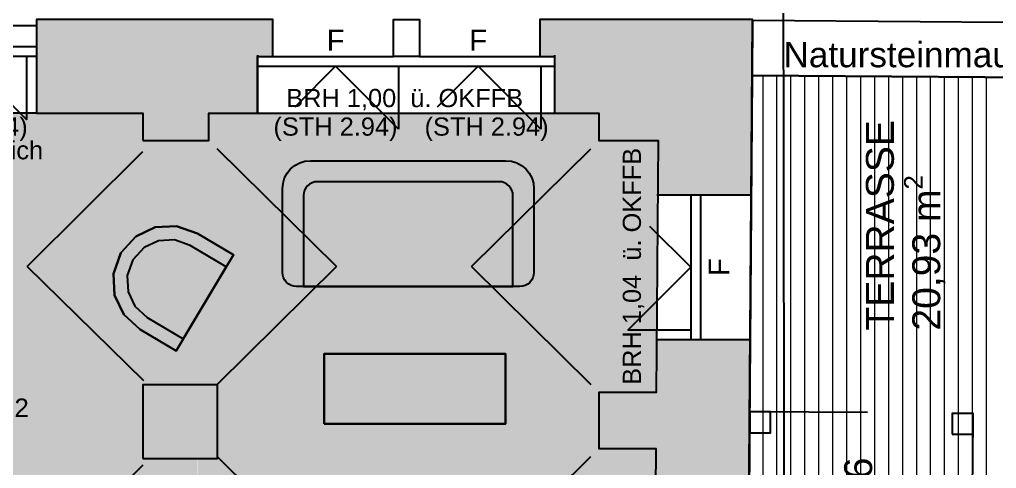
# Model space of a CAD drawing. Header units: centimetres. Extents: x 0 to 44.8, y 0 to 29.7.
# Drawn here: x 25.45 to 32.45, y 21.28 to 24.49 of the extents above; entities that cross this region are included whole.
import ezdxf
from ezdxf.xclip import XClip

# ---------------------------------------------------------------- set-up
doc = ezdxf.new("R2010")
doc.units = ezdxf.units.CM
doc.header["$MEASUREMENT"] = 0
doc.header["$XCLIPFRAME"] = 0
doc.linetypes.add('ACAD_ISO02W100', pattern=[0.42, 0.12, -0.3])
doc.linetypes.add('Strichlinie_ eng', pattern=[0.23, 0.15, -0.08])
for name, color, linetype in [('A-Bemaßung 1_100', 7, 'Continuous'), ('A-Fenster Türen', 7, 'Continuous'), ('A-Möblierung', 7, 'Continuous'), ('A-Räume NEU.Neu', 7, 'Continuous'), ('A-Schraffuren', 7, 'Continuous'), ('A-Text', 7, 'Continuous'), ('A-Wand Aussen', 7, 'Continuous'), ('Ebene 8001', 7, 'Continuous'), ('FENSTERÖFFNUNG', 7, 'Continuous'), ('Layout-Zeichnung.Layout', 7, 'Continuous'), ('Neubau_A-Balkon.Neu', 7, 'Continuous'), ('Neubau_A-Fenster Türen', 7, 'Continuous'), ('Neubau_A-Geländer', 7, 'Continuous'), ('Neubau_FENSTERÖFFNUNG', 7, 'Continuous'), ('Unterzug', 7, 'Continuous'), ('Wand', 7, 'Continuous')]:
    doc.layers.add(name, color=color, linetype=linetype)
doc.styles.add('ERSTELLTER_STIL_3', font='')
doc.styles.get('ERSTELLTER_STIL_3').set_extended_font_data('Arial')

# ---------------------------------------------------------------- blocks, each defined once
blk = doc.blocks.new('*X4')
at = {"layer": 'A-Räume NEU.Neu', "color": 33, "linetype": 'Continuous', "lineweight": 18, "ltscale": 10, "true_color": 0xa88f73}
for p, q in [((30.7751, 24.0877), (30.7751, 24.0273)), ((30.7751, 24.0877), (30.7751, 24.0273)), ((30.8751, 24.0869), (30.8751, 24.0273)), ((30.8751, 24.0869), (30.8751, 24.0273)), ((30.9751, 24.0862), (30.9751, 24.0273)), ((30.9751, 24.0862), (30.9751, 24.0273)), ((31.0751, 24.0855), (31.0751, 24.0273)), ((31.0751, 24.0855), (31.0751, 24.0273)), ((31.1751, 24.0848), (31.1751, 24.0273)), ((31.1751, 24.0848), (31.1751, 24.0273)), ((31.2751, 24.084), (31.2751, 24.0273)), ((31.2751, 24.084), (31.2751, 24.0273)), ((31.3751, 24.0833), (31.3751, 24.0273)), ((31.3751, 24.0833), (31.3751, 24.0273)), ((31.4751, 24.0826), (31.4751, 24.0273)), ((31.4751, 24.0826), (31.4751, 24.0273)), ((31.5751, 24.0818), (31.5751, 24.0273)), ((31.5751, 24.0818), (31.5751, 24.0273)), ((31.6751, 24.0811), (31.6751, 24.0273)), ((31.6751, 24.0811), (31.6751, 24.0273)), ((31.7751, 24.0804), (31.7751, 24.0273)), ((31.7751, 24.0804), (31.7751, 24.0273)), ((31.8751, 24.0796), (31.8751, 24.0273)), ((31.8751, 24.0796), (31.8751, 24.0273)), ((31.9751, 24.0789), (31.9751, 24.0273)), ((31.9751, 24.0789), (31.9751, 24.0273)), ((32.0751, 24.0782), (32.0751, 24.0273)), ((32.0751, 24.0782), (32.0751, 24.0273)), ((32.1751, 24.0774), (32.1751, 24.0273)), ((32.1751, 24.0774), (32.1751, 24.0273)), ((32.2751, 24.0767), (32.2751, 24.0273)), ((32.2751, 24.0767), (32.2751, 24.0273)), ((32.3751, 24.076), (32.3751, 24.0273)), ((32.3751, 24.076), (32.3751, 24.0273)), ((30.7751, 24.0273), (30.7751, 23.7773)), ((30.7751, 24.0273), (30.7751, 23.7773)), ((30.8751, 24.0273), (30.8751, 23.7773)), ((30.8751, 24.0273), (30.8751, 23.7773)), ((30.9751, 24.0273), (30.9751, 23.7773)), ((30.9751, 24.0273), (30.9751, 23.7773)), ((31.0751, 24.0273), (31.0751, 23.7773)), ((31.0751, 24.0273), (31.0751, 23.7773)), ((31.1751, 24.0273), (31.1751, 23.7773)), ((31.1751, 24.0273), (31.1751, 23.7773)), ((31.2751, 24.0273), (31.2751, 23.7773)), ((31.2751, 24.0273), (31.2751, 23.7773)), ((31.3751, 24.0273), (31.3751, 23.7773)), ((31.3751, 24.0273), (31.3751, 23.7773)), ((31.4751, 24.0273), (31.4751, 23.7773)), ((31.4751, 24.0273), (31.4751, 23.7773)), ((31.5751, 24.0273), (31.5751, 23.7773)), ((31.5751, 24.0273), (31.5751, 23.7773)), ((31.6751, 24.0273), (31.6751, 23.7773)), ((31.6751, 24.0273), (31.6751, 23.7773)), ((31.7751, 24.0273), (31.7751, 23.7773)), ((31.7751, 24.0273), (31.7751, 23.7773)), ((31.8751, 24.0273), (31.8751, 23.7773)), ((31.8751, 24.0273), (31.8751, 23.7773)), ((31.9751, 24.0273), (31.9751, 23.7773)), ((31.9751, 24.0273), (31.9751, 23.7773)), ((32.0751, 24.0273), (32.0751, 23.7773)), ((32.0751, 24.0273), (32.0751, 23.7773)), ((32.1751, 24.0273), (32.1751, 23.7773)), ((32.1751, 24.0273), (32.1751, 23.7773)), ((32.2751, 24.0273), (32.2751, 23.7773)), ((32.2751, 24.0273), (32.2751, 23.7773)), ((32.3751, 24.0273), (32.3751, 23.7773)), ((32.3751, 24.0273), (32.3751, 23.7773)), ((30.7751, 23.7773), (30.7751, 23.5273)), ((30.7751, 23.7773), (30.7751, 23.5273)), ((30.8751, 23.7773), (30.8751, 23.5273)), ((30.8751, 23.7773), (30.8751, 23.5273)), ((30.9751, 23.7773), (30.9751, 23.5273)), ((30.9751, 23.7773), (30.9751, 23.5273)), ((31.0751, 23.7773), (31.0751, 23.5273)), ((31.0751, 23.7773), (31.0751, 23.5273)), ((31.1751, 23.7773), (31.1751, 23.5273)), ((31.1751, 23.7773), (31.1751, 23.5273)), ((31.2751, 23.7773), (31.2751, 23.5273)), ((31.2751, 23.7773), (31.2751, 23.5273)), ((31.3751, 23.7773), (31.3751, 23.5273)), ((31.3751, 23.7773), (31.3751, 23.5273)), ((31.4751, 23.7773), (31.4751, 23.5273)), ((31.4751, 23.7773), (31.4751, 23.5273)), ((31.5751, 23.7773), (31.5751, 23.5273)), ((31.5751, 23.7773), (31.5751, 23.5273)), ((31.6751, 23.7773), (31.6751, 23.5273)), ((31.6751, 23.7773), (31.6751, 23.5273)), ((31.7751, 23.7773), (31.7751, 23.5273)), ((31.7751, 23.7773), (31.7751, 23.5273)), ((31.8751, 23.7773), (31.8751, 23.5273)), ((31.8751, 23.7773), (31.8751, 23.5273)), ((31.9751, 23.7773), (31.9751, 23.5273)), ((31.9751, 23.7773), (31.9751, 23.5273)), ((32.0751, 23.7773), (32.0751, 23.5273)), ((32.0751, 23.7773), (32.0751, 23.5273)), ((32.1751, 23.7773), (32.1751, 23.5273)), ((32.1751, 23.7773), (32.1751, 23.5273)), ((32.2751, 23.7773), (32.2751, 23.5273)), ((32.2751, 23.7773), (32.2751, 23.5273)), ((32.3751, 23.7773), (32.3751, 23.5273)), ((32.3751, 23.7773), (32.3751, 23.5273)), ((30.7751, 23.5273), (30.7751, 23.2773)), ((30.7751, 23.5273), (30.7751, 23.2773)), ((30.8751, 23.5273), (30.8751, 23.2773)), ((30.8751, 23.5273), (30.8751, 23.2773)), ((30.9751, 23.5273), (30.9751, 23.2773)), ((30.9751, 23.5273), (30.9751, 23.2773)), ((31.0751, 23.5273), (31.0751, 23.2773)), ((31.0751, 23.5273), (31.0751, 23.2773)), ((31.1751, 23.5273), (31.1751, 23.2773)), ((31.1751, 23.5273), (31.1751, 23.2773)), ((31.2751, 23.5273), (31.2751, 23.2773)), ((31.2751, 23.5273), (31.2751, 23.2773)), ((31.3751, 23.5273), (31.3751, 23.2773)), ((31.3751, 23.5273), (31.3751, 23.2773)), ((31.4751, 23.5273), (31.4751, 23.2773)), ((31.4751, 23.5273), (31.4751, 23.2773)), ((31.5751, 23.5273), (31.5751, 23.2773)), ((31.5751, 23.5273), (31.5751, 23.2773)), ((31.6751, 23.5273), (31.6751, 23.2773)), ((31.6751, 23.5273), (31.6751, 23.2773)), ((31.7751, 23.5273), (31.7751, 23.2773)), ((31.7751, 23.5273), (31.7751, 23.2773)), ((31.8751, 23.5273), (31.8751, 23.2773)), ((31.8751, 23.5273), (31.8751, 23.2773)), ((31.9751, 23.5273), (31.9751, 23.2773)), ((31.9751, 23.5273), (31.9751, 23.2773)), ((32.0751, 23.5273), (32.0751, 23.2773)), ((32.0751, 23.5273), (32.0751, 23.2773)), ((32.1751, 23.5273), (32.1751, 23.2773)), ((32.1751, 23.5273), (32.1751, 23.2773)), ((32.2751, 23.5273), (32.2751, 23.2773)), ((32.2751, 23.5273), (32.2751, 23.2773)), ((32.3751, 23.5273), (32.3751, 23.2773)), ((32.3751, 23.5273), (32.3751, 23.2773)), ((30.7751, 23.2773), (30.7751, 23.0273)), ((30.7751, 23.2773), (30.7751, 23.0273)), ((30.8751, 23.2773), (30.8751, 23.0273)), ((30.8751, 23.2773), (30.8751, 23.0273)), ((30.9751, 23.2773), (30.9751, 23.0273)), ((30.9751, 23.2773), (30.9751, 23.0273)), ((31.0751, 23.2773), (31.0751, 23.0273)), ((31.0751, 23.2773), (31.0751, 23.0273)), ((31.1751, 23.2773), (31.1751, 23.0273)), ((31.1751, 23.2773), (31.1751, 23.0273)), ((31.2751, 23.2773), (31.2751, 23.0273)), ((31.2751, 23.2773), (31.2751, 23.0273)), ((31.3751, 23.2773), (31.3751, 23.0273)), ((31.3751, 23.2773), (31.3751, 23.0273)), ((31.4751, 23.2773), (31.4751, 23.0273)), ((31.4751, 23.2773), (31.4751, 23.0273)), ((31.5751, 23.2773), (31.5751, 23.0273)), ((31.5751, 23.2773), (31.5751, 23.0273)), ((31.6751, 23.2773), (31.6751, 23.0273)), ((31.6751, 23.2773), (31.6751, 23.0273)), ((31.7751, 23.2773), (31.7751, 23.0273)), ((31.7751, 23.2773), (31.7751, 23.0273)), ((31.8751, 23.2773), (31.8751, 23.0273)), ((31.8751, 23.2773), (31.8751, 23.0273)), ((31.9751, 23.2773), (31.9751, 23.0273)), ((31.9751, 23.2773), (31.9751, 23.0273)), ((32.0751, 23.2773), (32.0751, 23.0273)), ((32.0751, 23.2773), (32.0751, 23.0273)), ((32.1751, 23.2773), (32.1751, 23.0273)), ((32.1751, 23.2773), (32.1751, 23.0273)), ((32.2751, 23.2773), (32.2751, 23.0273)), ((32.2751, 23.2773), (32.2751, 23.0273)), ((32.3751, 23.2773), (32.3751, 23.0273)), ((32.3751, 23.2773), (32.3751, 23.0273)), ((30.7751, 23.0273), (30.7751, 22.7773)), ((30.7751, 23.0273), (30.7751, 22.7773)), ((30.8751, 23.0273), (30.8751, 22.7773)), ((30.8751, 23.0273), (30.8751, 22.7773)), ((30.9751, 23.0273), (30.9751, 22.7773)), ((30.9751, 23.0273), (30.9751, 22.7773)), ((31.0751, 23.0273), (31.0751, 22.7773)), ((31.0751, 23.0273), (31.0751, 22.7773)), ((31.1751, 23.0273), (31.1751, 22.7773)), ((31.1751, 23.0273), (31.1751, 22.7773)), ((31.2751, 23.0273), (31.2751, 22.7773)), ((31.2751, 23.0273), (31.2751, 22.7773)), ((31.3751, 23.0273), (31.3751, 22.7773)), ((31.3751, 23.0273), (31.3751, 22.7773)), ((31.4751, 23.0273), (31.4751, 22.7773)), ((31.4751, 23.0273), (31.4751, 22.7773)), ((31.5751, 23.0273), (31.5751, 22.7773)), ((31.5751, 23.0273), (31.5751, 22.7773)), ((31.6751, 23.0273), (31.6751, 22.7773)), ((31.6751, 23.0273), (31.6751, 22.7773)), ((31.7751, 23.0273), (31.7751, 22.7773)), ((31.7751, 23.0273), (31.7751, 22.7773)), ((31.8751, 23.0273), (31.8751, 22.7773)), ((31.8751, 23.0273), (31.8751, 22.7773)), ((31.9751, 23.0273), (31.9751, 22.7773)), ((31.9751, 23.0273), (31.9751, 22.7773)), ((32.0751, 23.0273), (32.0751, 22.7773)), ((32.0751, 23.0273), (32.0751, 22.7773)), ((32.1751, 23.0273), (32.1751, 22.7773)), ((32.1751, 23.0273), (32.1751, 22.7773)), ((32.2751, 23.0273), (32.2751, 22.7773)), ((32.2751, 23.0273), (32.2751, 22.7773)), ((32.3751, 23.0273), (32.3751, 22.7773)), ((32.3751, 23.0273), (32.3751, 22.7773)), ((30.7751, 22.7773), (30.7751, 22.5273)), ((30.7751, 22.7773), (30.7751, 22.5273)), ((30.8751, 22.7773), (30.8751, 22.5273)), ((30.8751, 22.7773), (30.8751, 22.5273)), ((30.9751, 22.7773), (30.9751, 22.5273)), ((30.9751, 22.7773), (30.9751, 22.5273)), ((31.0751, 22.7773), (31.0751, 22.5273)), ((31.0751, 22.7773), (31.0751, 22.5273)), ((31.1751, 22.7773), (31.1751, 22.5273)), ((31.1751, 22.7773), (31.1751, 22.5273)), ((31.2751, 22.7773), (31.2751, 22.5273)), ((31.2751, 22.7773), (31.2751, 22.5273)), ((31.3751, 22.7773), (31.3751, 22.5273)), ((31.3751, 22.7773), (31.3751, 22.5273)), ((31.4751, 22.7773), (31.4751, 22.5273)), ((31.4751, 22.7773), (31.4751, 22.5273)), ((31.5751, 22.7773), (31.5751, 22.5273)), ((31.5751, 22.7773), (31.5751, 22.5273)), ((31.6751, 22.7773), (31.6751, 22.5273)), ((31.6751, 22.7773), (31.6751, 22.5273)), ((31.7751, 22.7773), (31.7751, 22.5273)), ((31.7751, 22.7773), (31.7751, 22.5273)), ((31.8751, 22.7773), (31.8751, 22.5273)), ((31.8751, 22.7773), (31.8751, 22.5273)), ((31.9751, 22.7773), (31.9751, 22.5273)), ((31.9751, 22.7773), (31.9751, 22.5273)), ((32.0751, 22.7773), (32.0751, 22.5273)), ((32.0751, 22.7773), (32.0751, 22.5273)), ((32.1751, 22.7773), (32.1751, 22.5273)), ((32.1751, 22.7773), (32.1751, 22.5273)), ((32.2751, 22.7773), (32.2751, 22.5273)), ((32.2751, 22.7773), (32.2751, 22.5273)), ((32.3751, 22.7773), (32.3751, 22.5273)), ((32.3751, 22.7773), (32.3751, 22.5273)), ((30.7751, 22.5273), (30.7751, 22.2773)), ((30.7751, 22.5273), (30.7751, 22.2773)), ((30.8751, 22.5273), (30.8751, 22.2773)), ((30.8751, 22.5273), (30.8751, 22.2773)), ((30.9751, 22.5273), (30.9751, 22.2773)), ((30.9751, 22.5273), (30.9751, 22.2773)), ((31.0751, 22.5273), (31.0751, 22.2773)), ((31.0751, 22.5273), (31.0751, 22.2773)), ((31.1751, 22.5273), (31.1751, 22.2773)), ((31.1751, 22.5273), (31.1751, 22.2773)), ((31.2751, 22.5273), (31.2751, 22.2773)), ((31.2751, 22.5273), (31.2751, 22.2773)), ((31.3751, 22.5273), (31.3751, 22.2773)), ((31.3751, 22.5273), (31.3751, 22.2773)), ((31.4751, 22.5273), (31.4751, 22.2773)), ((31.4751, 22.5273), (31.4751, 22.2773)), ((31.5751, 22.5273), (31.5751, 22.2773)), ((31.5751, 22.5273), (31.5751, 22.2773)), ((31.6751, 22.5273), (31.6751, 22.2773)), ((31.6751, 22.5273), (31.6751, 22.2773)), ((31.7751, 22.5273), (31.7751, 22.2773)), ((31.7751, 22.5273), (31.7751, 22.2773)), ((31.8751, 22.5273), (31.8751, 22.2773)), ((31.8751, 22.5273), (31.8751, 22.2773)), ((31.9751, 22.5273), (31.9751, 22.2773)), ((31.9751, 22.5273), (31.9751, 22.2773)), ((32.0751, 22.5273), (32.0751, 22.2773)), ((32.0751, 22.5273), (32.0751, 22.2773)), ((32.1751, 22.5273), (32.1751, 22.2773)), ((32.1751, 22.5273), (32.1751, 22.2773)), ((32.2751, 22.5273), (32.2751, 22.2773)), ((32.2751, 22.5273), (32.2751, 22.2773)), ((32.3751, 22.5273), (32.3751, 22.2773)), ((32.3751, 22.5273), (32.3751, 22.2773)), ((30.7751, 22.2773), (30.7751, 22.0273)), ((30.7751, 22.2773), (30.7751, 22.0273)), ((30.8751, 22.2773), (30.8751, 22.0273)), ((30.8751, 22.2773), (30.8751, 22.0273)), ((30.9751, 22.2773), (30.9751, 22.0273)), ((30.9751, 22.2773), (30.9751, 22.0273)), ((31.0751, 22.2773), (31.0751, 22.0273)), ((31.0751, 22.2773), (31.0751, 22.0273)), ((31.1751, 22.2773), (31.1751, 22.0273)), ((31.1751, 22.2773), (31.1751, 22.0273)), ((31.2751, 22.2773), (31.2751, 22.0273)), ((31.2751, 22.2773), (31.2751, 22.0273)), ((31.3751, 22.2773), (31.3751, 22.0273)), ((31.3751, 22.2773), (31.3751, 22.0273)), ((31.4751, 22.2773), (31.4751, 22.0273)), ((31.4751, 22.2773), (31.4751, 22.0273)), ((31.5751, 22.2773), (31.5751, 22.0273)), ((31.5751, 22.2773), (31.5751, 22.0273)), ((31.6751, 22.2773), (31.6751, 22.0273)), ((31.6751, 22.2773), (31.6751, 22.0273)), ((31.7751, 22.2773), (31.7751, 22.0273)), ((31.7751, 22.2773), (31.7751, 22.0273)), ((31.8751, 22.2773), (31.8751, 22.0273)), ((31.8751, 22.2773), (31.8751, 22.0273)), ((31.9751, 22.2773), (31.9751, 22.0273)), ((31.9751, 22.2773), (31.9751, 22.0273)), ((32.0751, 22.2773), (32.0751, 22.0273)), ((32.0751, 22.2773), (32.0751, 22.0273)), ((32.1751, 22.2773), (32.1751, 22.0273)), ((32.1751, 22.2773), (32.1751, 22.0273)), ((32.2751, 22.2773), (32.2751, 22.0273)), ((32.2751, 22.2773), (32.2751, 22.0273)), ((32.3751, 22.2773), (32.3751, 22.0273)), ((32.3751, 22.2773), (32.3751, 22.0273)), ((30.7751, 22.0273), (30.7751, 21.7773)), ((30.7751, 22.0273), (30.7751, 21.7773)), ((30.8751, 22.0273), (30.8751, 21.7773)), ((30.8751, 22.0273), (30.8751, 21.7773)), ((30.9751, 22.0273), (30.9751, 21.7773)), ((30.9751, 22.0273), (30.9751, 21.7773)), ((31.0751, 22.0273), (31.0751, 21.7773)), ((31.0751, 22.0273), (31.0751, 21.7773)), ((31.1751, 22.0273), (31.1751, 21.7773)), ((31.1751, 22.0273), (31.1751, 21.7773)), ((31.2751, 22.0273), (31.2751, 21.7773)), ((31.2751, 22.0273), (31.2751, 21.7773)), ((31.3751, 22.0273), (31.3751, 21.7773)), ((31.3751, 22.0273), (31.3751, 21.7773)), ((31.4751, 22.0273), (31.4751, 21.7773)), ((31.4751, 22.0273), (31.4751, 21.7773)), ((31.5751, 22.0273), (31.5751, 21.7773)), ((31.5751, 22.0273), (31.5751, 21.7773)), ((31.6751, 22.0273), (31.6751, 21.7773)), ((31.6751, 22.0273), (31.6751, 21.7773)), ((31.7751, 22.0273), (31.7751, 21.7773)), ((31.7751, 22.0273), (31.7751, 21.7773)), ((31.8751, 22.0273), (31.8751, 21.7773)), ((31.8751, 22.0273), (31.8751, 21.7773)), ((31.9751, 22.0273), (31.9751, 21.7773)), ((31.9751, 22.0273), (31.9751, 21.7773)), ((32.0751, 22.0273), (32.0751, 21.7773)), ((32.0751, 22.0273), (32.0751, 21.7773)), ((32.1751, 22.0273), (32.1751, 21.7773)), ((32.1751, 22.0273), (32.1751, 21.7773)), ((32.2751, 22.0273), (32.2751, 21.7773)), ((32.2751, 22.0273), (32.2751, 21.7773)), ((32.3751, 22.0273), (32.3751, 21.7773)), ((32.3751, 22.0273), (32.3751, 21.7773)), ((30.7751, 21.7773), (30.7751, 21.5273)), ((30.7751, 21.7773), (30.7751, 21.5273)), ((30.8751, 21.7773), (30.8751, 21.5273)), ((30.8751, 21.7773), (30.8751, 21.5273)), ((30.9751, 21.7773), (30.9751, 21.5273)), ((30.9751, 21.7773), (30.9751, 21.5273)), ((31.0751, 21.7773), (31.0751, 21.5273)), ((31.0751, 21.7773), (31.0751, 21.5273)), ((31.1751, 21.7773), (31.1751, 21.5273)), ((31.1751, 21.7773), (31.1751, 21.5273)), ((31.2751, 21.7773), (31.2751, 21.5273)), ((31.2751, 21.7773), (31.2751, 21.5273)), ((31.3751, 21.7773), (31.3751, 21.5273)), ((31.3751, 21.7773), (31.3751, 21.5273)), ((31.4751, 21.7773), (31.4751, 21.5273)), ((31.4751, 21.7773), (31.4751, 21.5273)), ((31.5751, 21.7773), (31.5751, 21.5273)), ((31.5751, 21.7773), (31.5751, 21.5273)), ((31.6751, 21.7773), (31.6751, 21.5273)), ((31.6751, 21.7773), (31.6751, 21.5273)), ((31.7751, 21.7773), (31.7751, 21.5273)), ((31.7751, 21.7773), (31.7751, 21.5273)), ((31.8751, 21.7773), (31.8751, 21.5273)), ((31.8751, 21.7773), (31.8751, 21.5273)), ((31.9751, 21.7773), (31.9751, 21.5273)), ((31.9751, 21.7773), (31.9751, 21.5273)), ((32.0751, 21.7773), (32.0751, 21.5273)), ((32.0751, 21.7773), (32.0751, 21.5273)), ((32.1751, 21.7773), (32.1751, 21.5273)), ((32.1751, 21.7773), (32.1751, 21.5273)), ((32.2751, 21.7773), (32.2751, 21.5273)), ((32.2751, 21.7773), (32.2751, 21.5273)), ((32.3751, 21.7773), (32.3751, 21.5273)), ((32.3751, 21.7773), (32.3751, 21.5273)), ((30.7751, 21.5273), (30.7751, 21.2773)), ((30.7751, 21.5273), (30.7751, 21.2773)), ((30.8751, 21.5273), (30.8751, 21.2773)), ((30.8751, 21.5273), (30.8751, 21.2773)), ((30.9751, 21.5273), (30.9751, 21.2773)), ((30.9751, 21.5273), (30.9751, 21.2773)), ((31.0751, 21.5273), (31.0751, 21.2773)), ((31.0751, 21.5273), (31.0751, 21.2773)), ((31.1751, 21.5273), (31.1751, 21.2773)), ((31.1751, 21.5273), (31.1751, 21.2773)), ((31.2751, 21.5273), (31.2751, 21.2773)), ((31.2751, 21.5273), (31.2751, 21.2773)), ((31.3751, 21.5273), (31.3751, 21.2773)), ((31.3751, 21.5273), (31.3751, 21.2773)), ((31.4751, 21.5273), (31.4751, 21.2773)), ((31.4751, 21.5273), (31.4751, 21.2773)), ((31.5751, 21.5273), (31.5751, 21.2773)), ((31.5751, 21.5273), (31.5751, 21.2773)), ((31.6751, 21.5273), (31.6751, 21.2773)), ((31.6751, 21.5273), (31.6751, 21.2773)), ((31.7751, 21.5273), (31.7751, 21.2773)), ((31.7751, 21.5273), (31.7751, 21.2773)), ((31.8751, 21.5273), (31.8751, 21.2773)), ((31.8751, 21.5273), (31.8751, 21.2773)), ((31.9751, 21.5273), (31.9751, 21.2773)), ((31.9751, 21.5273), (31.9751, 21.2773)), ((32.0751, 21.5273), (32.0751, 21.2773)), ((32.0751, 21.5273), (32.0751, 21.2773)), ((32.1751, 21.5273), (32.1751, 21.2773)), ((32.1751, 21.5273), (32.1751, 21.2773)), ((32.2751, 21.5273), (32.2751, 21.2773)), ((32.2751, 21.5273), (32.2751, 21.2773)), ((32.3751, 21.5273), (32.3751, 21.2773)), ((32.3751, 21.5273), (32.3751, 21.2773)), ((30.7751, 21.2773), (30.7751, 21.0273)), ((30.7751, 21.2773), (30.7751, 21.0273)), ((30.8751, 21.2773), (30.8751, 21.0273)), ((30.8751, 21.2773), (30.8751, 21.0273)), ((30.9751, 21.2773), (30.9751, 21.0273)), ((30.9751, 21.2773), (30.9751, 21.0273)), ((31.0751, 21.2773), (31.0751, 21.0273)), ((31.0751, 21.2773), (31.0751, 21.0273)), ((31.1751, 21.2773), (31.1751, 21.0273)), ((31.1751, 21.2773), (31.1751, 21.0273)), ((31.2751, 21.2773), (31.2751, 21.0273)), ((31.2751, 21.2773), (31.2751, 21.0273)), ((31.3751, 21.2773), (31.3751, 21.0273)), ((31.3751, 21.2773), (31.3751, 21.0273)), ((31.4751, 21.2773), (31.4751, 21.0273)), ((31.4751, 21.2773), (31.4751, 21.0273)), ((31.5751, 21.2773), (31.5751, 21.0273)), ((31.5751, 21.2773), (31.5751, 21.0273)), ((31.6751, 21.2773), (31.6751, 21.0273)), ((31.6751, 21.2773), (31.6751, 21.0273)), ((31.7751, 21.2773), (31.7751, 21.0273)), ((31.7751, 21.2773), (31.7751, 21.0273)), ((31.8751, 21.2773), (31.8751, 21.0273)), ((31.8751, 21.2773), (31.8751, 21.0273)), ((31.9751, 21.2773), (31.9751, 21.0273)), ((31.9751, 21.2773), (31.9751, 21.0273)), ((32.0751, 21.2773), (32.0751, 21.0273)), ((32.0751, 21.2773), (32.0751, 21.0273)), ((32.1751, 21.2773), (32.1751, 21.0273)), ((32.1751, 21.2773), (32.1751, 21.0273)), ((32.2751, 21.2773), (32.2751, 21.0273)), ((32.2751, 21.2773), (32.2751, 21.0273)), ((32.3751, 21.2773), (32.3751, 21.0273)), ((32.3751, 21.2773), (32.3751, 21.0273))]:
    blk.add_line(p, q, dxfattribs=at)
blk = doc.blocks.new('Zeichnung_2_1', base_point=(5.8793, 14.2345))
at = {"layer": 'A-Möblierung', "linetype": 'Continuous', "lineweight": 0, "true_color": 0x535353}
for points in [[(29.1373, 23.2783, 0.414214), (28.9373, 23.4783), (27.5373, 23.4783, 0.414214), (27.3373, 23.2783), (27.3373, 22.6783, 0.414214), (27.4373, 22.5783), (29.0373, 22.5783, 0.414214), (29.1373, 22.6783)], [(26.7285, 22.9579, 1), (26.3182, 22.2711), (26.5757, 22.1173), (26.986, 22.804)], [(27.6348, 21.597), (28.9348, 21.597), (28.9348, 22.097), (27.6348, 22.097)]]:
    blk.add_hatch(color=251, dxfattribs=at).paths.add_polyline_path(points)
at = {"layer": 'A-Räume NEU.Neu', "linetype": 'Continuous', "lineweight": 0, "true_color": 0x393526}
blk.add_hatch(color=250, dxfattribs=at).paths.add_polyline_path([(23.4185, 23.6221), (23.4185, 21.8203), (23.6185, 21.8203), (23.6185, 21.4203), (23.4185, 21.4203), (23.4185, 19.6185), (23.6325, 19.6185), (23.6325, 19.4924), (26.3367, 19.4924), (26.3367, 19.6683), (26.7312, 19.6683), (26.7312, 21.3468), (26.3367, 21.3468), (26.3367, 21.8751), (26.7312, 21.8751), (26.8732, 21.8751), (26.8732, 21.3468), (26.7332, 21.3468), (26.7332, 19.6683), (26.8506, 19.6683), (26.8506, 19.4123), (29.6026, 19.4123), (29.6026, 19.6185), (29.9968, 19.6185), (30.0103, 21.4203), (29.6026, 21.4203), (29.6026, 21.8203), (30.0132, 21.8203), (30.0267, 23.6221), (29.6026, 23.6221), (29.6026, 23.8182), (29.2852, 23.8182), (27.1588, 23.8182), (26.8112, 23.8182), (26.8112, 23.6389), (26.8112, 23.6221), (26.7312, 23.6221), (26.3367, 23.6221), (26.3367, 23.8172), (23.6185, 23.8172), (23.6185, 23.6221)])
at = {"layer": 'A-Schraffuren', "linetype": 'Continuous', "lineweight": 13}
for points in [[(27.1588, 24.2241), (27.2671, 24.2241), (27.2671, 24.4882), (25.5757, 24.4882), (25.5757, 23.8182), (26.3367, 23.8182), (26.3367, 23.6221), (26.7312, 23.6221), (26.8112, 23.6221), (26.8112, 23.6389), (26.8112, 23.8182), (27.1588, 23.8182)], [(30.7031, 24.4882), (29.1796, 24.4882), (29.1796, 24.2241), (29.2852, 24.2241), (29.2852, 23.8182), (29.6026, 23.8182), (29.6026, 23.6221), (30.0267, 23.6221), (30.6967, 23.6221)], [(30.0228, 23.6221), (30.0228, 23.2393), (30.6878, 23.2343), (30.6878, 23.6221)], [(30.0228, 22.2031), (30.0228, 21.8203), (30.6878, 21.8203), (30.6878, 22.1981)], [(26.7332, 21.3468), (26.8732, 21.3468), (26.8732, 21.8751), (26.7312, 21.8751), (26.3367, 21.8751), (26.3367, 21.3468)], [(30.0132, 21.8203), (29.6026, 21.8203), (29.6026, 21.4203), (30.008, 21.4203), (30.0103, 21.4203), (30.678, 21.4203), (30.6833, 21.8203)], [(30.6756, 21.0375), (30.678, 21.4203), (30.008, 21.4203), (30.0056, 21.0375)]]:
    blk.add_hatch(color=9, dxfattribs=at).paths.add_polyline_path(points)
at = {"layer": 'A-Fenster Türen', "color": 7, "linetype": 'Continuous', "lineweight": 25, "ltscale": 10}
for p, q in [((27.2671, 24.2241), (28.1314, 24.2241)), ((28.3175, 24.2241), (29.1796, 24.2241))]:
    blk.add_line(p, q, dxfattribs=at)
at = {"layer": 'A-Möblierung', "color": 7, "linetype": 'Continuous', "lineweight": 25, "ltscale": 10, "flags": 128}
for points in [[(29.1373, 23.2783), (29.1373, 22.6783, -0.414214), (29.0373, 22.5783), (27.4373, 22.5783, -0.414214), (27.3373, 22.6783), (27.3373, 23.2783, -0.414214), (27.5373, 23.4783), (28.9373, 23.4783, -0.414214)], [(29.1373, 23.2783), (29.1373, 22.6783, -0.414214), (29.0373, 22.5783), (27.4373, 22.5783, -0.414214), (27.3373, 22.6783), (27.3373, 23.2783, -0.414214), (27.5373, 23.4783), (28.9373, 23.4783, -0.414214)], [(28.9873, 22.5783), (28.9873, 23.2283, 0.414214), (28.8873, 23.3283), (27.5873, 23.3283, 0.414214), (27.4873, 23.2283), (27.4873, 22.5783)], [(26.7285, 22.9579, 1), (26.3182, 22.2711), (26.5757, 22.1173), (26.986, 22.804)], [(26.7285, 22.9579), (26.986, 22.804), (26.5757, 22.1173), (26.3182, 22.2711, -1)], [(26.9348, 22.7182), (26.6772, 22.872, 1), (26.3695, 22.357), (26.627, 22.2031)]]:
    blk.add_lwpolyline(points, format="xyb", close=True, dxfattribs=at)
for points in [[(27.6348, 21.597), (27.6348, 22.097), (28.9348, 22.097), (28.9348, 21.597)], [(27.6348, 21.597), (28.9348, 21.597), (28.9348, 22.097), (27.6348, 22.097)]]:
    blk.add_lwpolyline(points, close=True, dxfattribs=at)
at = {"layer": 'A-Räume NEU.Neu', "color": 7, "linetype": 'Continuous', "lineweight": 25, "ltscale": 10, "flags": 128}
blk.add_lwpolyline([(30.6482, 17.1109), (33.6481, 17.0885), (33.6992, 24.0663), (30.7002, 24.0882)], close=True, dxfattribs=at)
at = {"layer": 'A-Wand Aussen', "color": 7, "linetype": 'Continuous', "lineweight": 25, "ltscale": 10, "flags": 128}
blk.add_lwpolyline([(33.7021, 24.4583), (30.7031, 24.4806), (30.7002, 24.0882), (33.6992, 24.0659)], dxfattribs=at)
at = {"layer": 'Ebene 8001', "color": 7, "linetype": 'Continuous', "lineweight": 25, "ltscale": 10, "flags": 128}
blk.add_lwpolyline([(30.939, 14.971), (30.923, 24.9625), (5.9013, 24.4882)], dxfattribs=at)
at = {"layer": 'FENSTERÖFFNUNG', "color": 7, "linetype": 'Continuous', "lineweight": 25, "ltscale": 10}
for p, q in [((25.5757, 23.8182), (24.5357, 23.8182)), ((27.1588, 23.8182), (29.2852, 23.8182))]:
    blk.add_line(p, q, dxfattribs=at)
at = {"layer": 'Neubau_A-Balkon.Neu', "color": 7, "linetype": 'Strichlinie_ eng', "lineweight": 25, "ltscale": 10, "flags": 128}
blk.add_lwpolyline([(30.6822, 21.6829), (30.6482, 17.1109), (32.2481, 17.099), (32.2822, 21.671)], close=True, dxfattribs=at)
at = {"layer": 'Neubau_A-Balkon.Neu', "color": 7, "linetype": 'Continuous', "lineweight": 25, "ltscale": 10, "flags": 128}
for points in [[(30.6817, 21.5318), (30.8317, 21.5318), (30.8317, 21.6818), (30.6817, 21.6818)], [(32.132, 21.521), (32.282, 21.521), (32.282, 21.671), (32.132, 21.671)]]:
    blk.add_lwpolyline(points, close=True, dxfattribs=at)
at = {"layer": 'Neubau_A-Fenster Türen', "color": 7, "linetype": 'Continuous', "lineweight": 25, "ltscale": 10}
for p, q in [((25.5757, 24.2941), (24.5357, 24.2941)), ((25.5757, 24.2241), (24.5357, 24.2241)), ((27.2671, 24.2241), (28.1314, 24.2241)), ((28.3175, 24.2241), (29.1796, 24.2241)), ((30.0178, 23.2343), (30.6878, 23.2343)), ((30.2597, 23.2343), (30.2597, 22.1981)), ((30.3297, 23.2343), (30.3297, 22.1981)), ((30.0171, 22.1981), (30.6872, 22.1981))]:
    blk.add_line(p, q, dxfattribs=at)
at = {"layer": 'Neubau_A-Fenster Türen', "color": 7, "linetype": 'Continuous', "lineweight": 25, "ltscale": 10, "flags": 128}
blk.add_lwpolyline([(25.5057, 24.2241), (25.5057, 23.7741), (25.0557, 24.2241), (24.6057, 23.7741), (24.6057, 24.2241)], dxfattribs=at)
at = {"layer": 'Neubau_A-Fenster Türen', "color": 7, "linetype": 'Strichlinie_ eng', "lineweight": 25, "ltscale": 10, "flags": 128}
for points in [[(28.1671, 24.1541), (28.1671, 23.7041), (27.7171, 24.1541), (27.2671, 23.7041), (27.2671, 24.1541)], [(29.1871, 24.1541), (29.1871, 23.7041), (28.7371, 24.1541), (28.2871, 23.7041), (28.2871, 24.1541)], [(30.2597, 22.2662), (29.8097, 22.2662), (30.2597, 22.7162), (29.8097, 23.1662), (30.2597, 23.1662)]]:
    blk.add_lwpolyline(points, dxfattribs=at)
at = {"layer": 'Neubau_A-Geländer', "color": 7, "linetype": 'Continuous', "lineweight": 25, "ltscale": 10}
blk.add_line((24.5357, 24.4466), (25.5719, 24.4466), dxfattribs=at)
at = {"layer": 'Neubau_FENSTERÖFFNUNG', "color": 7, "linetype": 'Continuous', "lineweight": 25, "ltscale": 10}
blk.add_line((27.1588, 24.1541), (29.2852, 24.1541), dxfattribs=at)
at = {"layer": 'Unterzug', "color": 7, "linetype": 'ACAD_ISO02W100', "lineweight": 25, "ltscale": 10}
for p, q in [((27.7234, 22.7208), (26.8112, 23.6221)), ((28.6904, 22.7208), (29.6026, 23.6221)), ((26.334, 23.5425), (25.509, 22.7212)), ((26.3443, 21.9045), (25.509, 22.7212)), ((27.7234, 22.7208), (26.8667, 21.8751)), ((28.6904, 22.7208), (29.6026, 21.8203)), ((28.6904, 20.519), (29.6026, 21.4203)), ((27.7234, 20.519), (26.8732, 21.3591)), ((26.337, 21.3011), (25.512, 20.4797))]:
    blk.add_line(p, q, dxfattribs=at)
at = {"layer": 'Wand', "color": 7, "linetype": 'Continuous', "lineweight": 25, "ltscale": 10, "flags": 128}
for points in [[(26.8112, 23.6389), (26.8112, 23.8182), (27.1588, 23.8182), (27.1588, 24.2241), (27.2671, 24.2241), (27.2671, 24.4882), (25.5757, 24.4882), (25.5757, 23.8182), (26.3367, 23.8182), (26.3367, 23.6221)], [(30.6698, 20.0117), (30.7031, 24.4882), (29.1796, 24.4882), (29.1796, 24.2241), (29.2852, 24.2241), (29.2852, 23.8182), (29.6026, 23.8182), (29.6026, 23.6221), (30.0267, 23.6221), (30.0132, 21.8203), (29.6026, 21.8203), (29.6026, 21.4203), (30.0103, 21.4203), (29.9968, 19.6185)], [(27.1588, 24.2341), (27.1588, 23.8182)], [(29.2852, 24.2341), (29.2852, 23.8182)], [(26.3367, 23.6221), (26.8112, 23.6221), (26.8112, 23.8182), (29.2852, 23.8182)]]:
    blk.add_lwpolyline(points, dxfattribs=at)
for points in [[(28.1314, 24.2241), (28.1314, 24.4882), (28.3175, 24.4882), (28.3175, 24.2241)], [(26.3367, 21.3468), (26.8732, 21.3468), (26.8732, 21.8751), (26.3367, 21.8751)]]:
    blk.add_lwpolyline(points, close=True, dxfattribs=at)
at = {"layer": 'A-Bemaßung 1_100', "color": 7, "linetype": 'Continuous', "lineweight": 13, "ltscale": 10}
blk.add_blockref('*X4', (0, 0), dxfattribs=at)
at = {"layer": 'A-Bemaßung 1_100', "color": 7, "linetype": 'Continuous', "lineweight": 25, "insert": (31.5958, 17.9691), "char_height": 0.2, "width": 3.31886, "attachment_point": 7, "rotation": 90, "style": 'ERSTELLTER_STIL_3'}
blk.add_mtext('\\A1;{\\pql;\\fArial|b0|i0|c0|p38;+0,17  = 90,53  DHHN2016}', dxfattribs=at)
at = {"layer": 'A-Fenster Türen', "color": 7, "linetype": 'Continuous', "lineweight": 25, "style": 'ERSTELLTER_STIL_3'}
for s, insert, char_height, attachment_point in [('\\A1;{\\pql;\\fArial|b0|i0|c0|p38;F}', (27.654, 24.4147), 0.15, 1), ('\\A1;{\\pql;\\fArial|b0|i0|c0|p38;F}', (28.674, 24.4147), 0.15, 1), ('\\A1;{\\pql;\\fArial|b0|i0|c0|p38;BRH 1,00  ü. OKFFB }', (27.3644, 23.8376), 0.13, 7), ('\\A1;{\\pql;\\fArial|b0|i0|c0|p38;(STH 2.94)}', (24.6251, 23.7876), 0.13, 1), ('\\A1;{\\pql;\\fArial|b0|i0|c0|p38;(STH 2.94)}', (27.2728, 23.7876), 0.13, 1), ('\\A1;{\\pql;\\fArial|b0|i0|c0|p38;(STH 2.94)}', (28.3546, 23.7876), 0.13, 1), ('\\A1;{\\pql;\\fArial|b0|i0|c0|p38;Bodengleich}', (24.624, 23.6184), 0.13, 1)]:
    blk.add_mtext(s, dxfattribs=dict(at, insert=insert, char_height=char_height, attachment_point=attachment_point))
at = {"layer": 'A-Fenster Türen', "color": 7, "linetype": 'Continuous', "lineweight": 25, "rotation": 90, "style": 'ERSTELLTER_STIL_3'}
for s, insert, char_height, attachment_point in [('\\A1;{\\pql;\\fArial|b0|i0|c0|p38;BRH 1,0\\fArial|b0|i0|c0|p38;4\\fArial|b0|i0|c0|p38;  ü. OKFFB }', (29.9276, 21.875), 0.13, 7), ('\\A1;{\\pql;\\fArial|b0|i0|c0|p38;F}', (30.3874, 22.6531), 0.15, 1)]:
    blk.add_mtext(s, dxfattribs=dict(at, insert=insert, char_height=char_height, attachment_point=attachment_point))
at = {"layer": 'A-Räume NEU.Neu', "color": 7, "linetype": 'Continuous', "lineweight": 25, "insert": (31.717, 22.2631), "char_height": 0.2, "width": 1.479316, "attachment_point": 7, "rotation": 90, "style": 'ERSTELLTER_STIL_3'}
blk.add_mtext('\\A1;{\\pql;\\fArial|b0|i0|c0|p38;TERRASSE}', dxfattribs=at)
at = {"layer": 'A-Räume NEU.Neu', "color": 7, "linetype": 'Continuous', "lineweight": 25, "insert": (32.1043, 22.2631), "char_height": 0.2, "attachment_point": 7, "rotation": 90, "style": 'ERSTELLTER_STIL_3'}
blk.add_mtext('\\A1;{\\pql;\\fArial|b0|i0|c0|p38;20,93 m\\fArial|b0|i0|c0|p38;\\A1{\\H.66x;\\S2^  ;}}', dxfattribs=at)
at = {"layer": 'A-Räume NEU.Neu', "color": 7, "linetype": 'Continuous', "lineweight": 25, "insert": (24.4093, 21.4604), "char_height": 0.2, "attachment_point": 7, "style": 'ERSTELLTER_STIL_3'}
blk.add_mtext('\\A1;{\\pql;\\fArial|b0|i0|c0|p38;27,83 m\\fArial|b0|i0|c0|p38;\\A1{\\H.66x;\\S2^  ;}}', dxfattribs=at)
at = {"layer": 'A-Text', "color": 7, "linetype": 'Continuous', "lineweight": 25, "insert": (30.924, 24.0927), "char_height": 0.18, "attachment_point": 7, "style": 'ERSTELLTER_STIL_3'}
blk.add_mtext('\\A1;{\\pql;\\fArial|b0|i0|c0|p38;Natursteinmauer Bestand\\fArial|b0|i0|c0|p38;/ Ergänzung}', dxfattribs=at)

msp = doc.modelspace()

# ---------------------------------------------------------------- block references
at = {"layer": 'Layout-Zeichnung.Layout', "color": 7, "linetype": 'Continuous', "lineweight": 13, "ltscale": 10}
ref = msp.add_blockref('Zeichnung_2_1', (5.8793, 14.2345), dxfattribs=at)
XClip(ref).set_block_clipping_path([(2.0947370422, 4.75), (31.8677575381, 4.75), (31.8677575381, 14.1746023922), (35.5648185099, 14.1746023922), (35.5648185099, 28.9012013627), (2.0947370422, 28.9012013627)])

doc.saveas('drawing.dxf')
